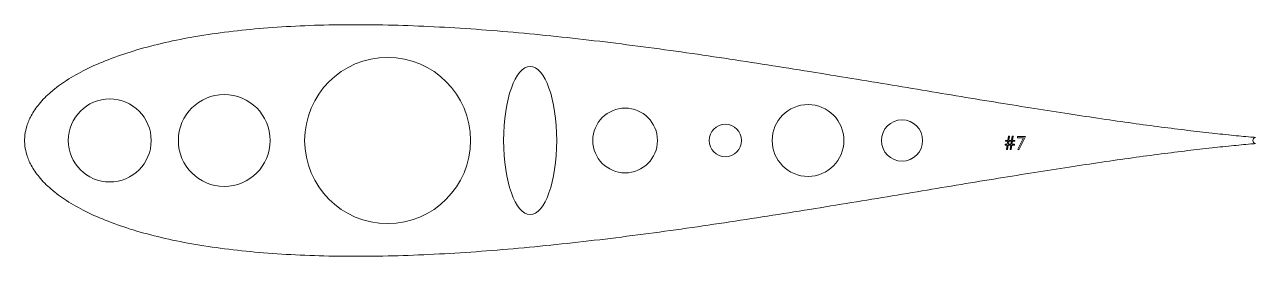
# Model space of a CAD drawing. Header units: inches. Extents: x 1.05 to 7.55, y 0.14 to 5.71.
# Drawn here: x 2.79 to 7.549, y 4.817 to 5.712 of the extents above; entities outside this region: 3.
import ezdxf

# ---------------------------------------------------------------- set-up
doc = ezdxf.new("R2010")
doc.units = ezdxf.units.IN
doc.header["$MEASUREMENT"] = 0
doc.styles.add('SLDTEXTSTYLE0', font='TXT', dxfattribs={"width": 0.75})

msp = doc.modelspace()

# ---------------------------------------------------------------- linework, layer by layer
at = {"color": 7, "linetype": 'Continuous', "lineweight": 18}
msp.add_line((1.0539, 0.5), (1.0539, 1.4143), dxfattribs=at)
at = {"color": 5, "linetype": 'Continuous', "lineweight": 5, "flags": 128}
for points in [[(6.617, 5.2499), (6.617, 5.2467), (6.617, 5.2467), (6.6074, 5.2467), (6.6074, 5.2467), (6.6048, 5.2294), (6.6048, 5.2294), (6.601, 5.2294), (6.601, 5.2294), (6.6036, 5.2467), (6.6036, 5.2467), (6.5933, 5.2467), (6.5933, 5.2467), (6.5907, 5.2294), (6.5907, 5.2294), (6.5869, 5.2294), (6.5869, 5.2294), (6.5895, 5.2467), (6.5895, 5.2467), (6.5811, 5.2467), (6.5811, 5.2467), (6.5811, 5.2499), (6.5811, 5.2499), (6.5899, 5.2499), (6.5899, 5.2499), (6.5917, 5.2614), (6.5917, 5.2614), (6.5824, 5.2614), (6.5824, 5.2614), (6.5824, 5.2646), (6.5824, 5.2646), (6.5922, 5.2646), (6.5922, 5.2646), (6.5946, 5.2807), (6.5946, 5.2807), (6.5984, 5.2807), (6.5984, 5.2807), (6.596, 5.2646), (6.596, 5.2646), (6.6063, 5.2646), (6.6063, 5.2646), (6.6087, 5.2807), (6.6087, 5.2807), (6.6125, 5.2807), (6.6125, 5.2807), (6.6101, 5.2646), (6.6101, 5.2646), (6.6183, 5.2646), (6.6183, 5.2646), (6.6183, 5.2614), (6.6183, 5.2614), (6.6096, 5.2614), (6.6096, 5.2614), (6.6079, 5.2499), (6.6079, 5.2499), (6.617, 5.2499)], [(6.6058, 5.2614), (6.5955, 5.2614), (6.5955, 5.2614), (6.5938, 5.2499), (6.5938, 5.2499), (6.604, 5.2499), (6.604, 5.2499), (6.6058, 5.2614)], [(6.6298, 5.2794), (6.6606, 5.2794), (6.6606, 5.2794), (6.6343, 5.2281), (6.6343, 5.2281), (6.6304, 5.2302), (6.6304, 5.2302), (6.653, 5.2742), (6.653, 5.2742), (6.6298, 5.2742), (6.6298, 5.2742), (6.6298, 5.2794)]]:
    msp.add_lwpolyline(points, dxfattribs=at)
at = {"color": 1, "linetype": 'Continuous', "lineweight": 5}
for centre, radius in [((4.1939, 5.2643), 0.3208), ((3.5622, 5.2643), 0.1775), ((3.1195, 5.2643), 0.1603), ((5.1122, 5.2643), 0.125), ((5.8193, 5.2643), 0.1387), ((6.1829, 5.2643), 0.0796), ((5.4997, 5.2643), 0.0625)]:
    msp.add_circle(centre, radius, dxfattribs=at)
msp.add_arc((7.5514, 5.2643), 0.0123, 101.4712, 258.388, dxfattribs=at)
msp.add_ellipse((4.745, 5.2643), major_axis=(0, -0.2864), ratio=0.35891, dxfattribs=at)
msp.add_open_spline([(7.549, 5.2763), (7.5462, 5.2765), (7.5184, 5.2788), (7.4626, 5.284), (7.3781, 5.2928), (7.2845, 5.3036), (7.1819, 5.3164), (7.0711, 5.3313), (6.9523, 5.3483), (6.8262, 5.3672), (6.6933, 5.3879), (6.5541, 5.4103), (6.4092, 5.4341), (6.2592, 5.459), (6.1047, 5.4847), (5.9464, 5.5108), (5.7848, 5.5371), (5.6206, 5.563), (5.4544, 5.5882), (5.287, 5.6123), (5.119, 5.6347), (4.9511, 5.655), (4.784, 5.6729), (4.6184, 5.6879), (4.4551, 5.6996), (4.2948, 5.7077), (4.1382, 5.7118), (3.9862, 5.7117), (3.8394, 5.707), (3.6987, 5.6977), (3.5649, 5.6836), (3.4387, 5.6645), (3.3212, 5.6406), (3.213, 5.6119), (3.1151, 5.5786), (3.0286, 5.5409), (2.9544, 5.4994), (2.8936, 5.4549), (2.8473, 5.4089), (2.816, 5.3637), (2.7986, 5.323), (2.7915, 5.2903), (2.7899, 5.2643), (2.7915, 5.2382), (2.7986, 5.2055), (2.816, 5.1648), (2.8473, 5.1196), (2.8936, 5.0736), (2.9544, 5.0291), (3.0286, 4.9876), (3.1151, 4.9499), (3.213, 4.9166), (3.3212, 4.8879), (3.4387, 4.864), (3.5649, 4.845), (3.6987, 4.8308), (3.8394, 4.8215), (3.9862, 4.8169), (4.1382, 4.8167), (4.2948, 4.8208), (4.4551, 4.8289), (4.6184, 4.8406), (4.784, 4.8556), (4.9511, 4.8735), (5.119, 4.8938), (5.287, 4.9162), (5.4544, 4.9403), (5.6206, 4.9655), (5.7848, 4.9914), (5.9464, 5.0177), (6.1047, 5.0438), (6.2592, 5.0696), (6.4092, 5.0944), (6.5541, 5.1182), (6.6933, 5.1406), (6.8262, 5.1613), (6.9523, 5.1802), (7.0711, 5.1972), (7.1819, 5.2121), (7.2845, 5.2249), (7.3781, 5.2357), (7.4626, 5.2445), (7.5184, 5.2497), (7.5462, 5.252), (7.5489, 5.2523)], degree=3, knots=[0.0204771, 0.0204771, 0.0204771, 0.0204771, 0.0212709, 0.0285526, 0.0367807, 0.0459201, 0.0559318, 0.0667729, 0.0783971, 0.0907548, 0.1037932, 0.1174564, 0.1316862, 0.1464217, 0.1616, 0.1771561, 0.1930237, 0.2091348, 0.2254206, 0.2418116, 0.2582376, 0.2746286, 0.2909143, 0.3070252, 0.3228925, 0.3384483, 0.3536262, 0.3683612, 0.3825904, 0.396253, 0.4092904, 0.421647, 0.4332699, 0.4441092, 0.4541186, 0.4632551, 0.4714791, 0.4787553, 0.4850523, 0.490344, 0.4946098, 0.4978332, 0.5, 0.5021668, 0.5053902, 0.509656, 0.5149477, 0.5212447, 0.5285209, 0.5367449, 0.5458814, 0.5558908, 0.5667301, 0.578353, 0.5907096, 0.603747, 0.6174096, 0.6316388, 0.6463738, 0.6615517, 0.6771075, 0.6929748, 0.7090857, 0.7253714, 0.7417624, 0.7581884, 0.7745794, 0.7908652, 0.8069763, 0.8228439, 0.8384, 0.8535783, 0.8683138, 0.8825436, 0.8962068, 0.9092452, 0.9216029, 0.9332271, 0.9440682, 0.9540799, 0.9632193, 0.9714474, 0.9787291, 0.9795201, 0.9795201, 0.9795201, 0.9795201], dxfattribs=at)

# ---------------------------------------------------------------- texts
at = {"color": 7, "linetype": 'Continuous', "lineweight": 0, "style": 'SLDTEXTSTYLE0'}
for s, insert, char_height, attachment_point in [('APPLICATION', (3.4232, 0.6279), 0.0625, 1), ('2', (2.7476, 0.377), 0.24, 2)]:
    msp.add_mtext(s, dxfattribs=dict(at, insert=insert, char_height=char_height, attachment_point=attachment_point))

doc.saveas('drawing.dxf')
